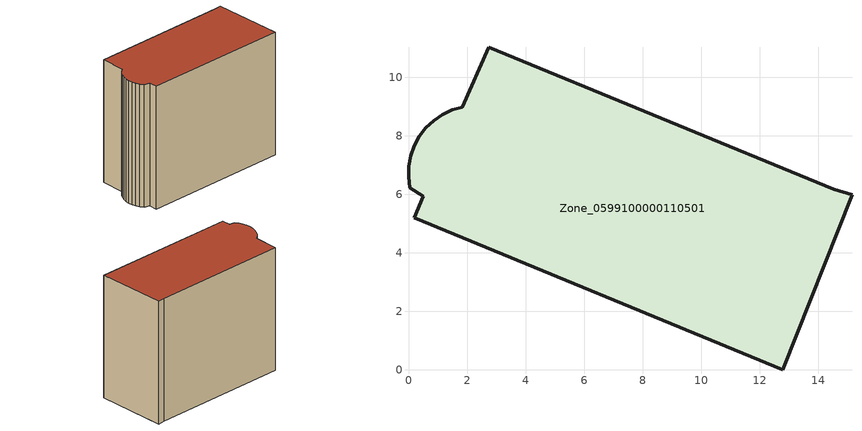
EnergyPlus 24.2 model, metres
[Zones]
Zone_0599100000110501
 floor ground (C_G): 0.51,5.93 0.05,6.23 0,6.59 0.01,6.96 0.07,7.32 0.2,7.66 0.37,7.98 0.59,8.27 0.86,8.52 1.16,8.72 1.49,8.88 1.84,8.97 2.75,11.03 14.53,6.17 15.15,5.98 12.78,0 0.2,5.2 z0
 wall outside (C_F): 14.53,6.17 2.75,11.03 1.84,8.97 1.49,8.88 1.16,8.72 0.86,8.52 0.59,8.27 0.37,7.98 0.2,7.66 0.07,7.32 0.01,6.96 0,6.59 0.05,6.23 0.51,5.93 0.2,5.2 12.78,0 15.15,5.98 14.53,6.17 z0:11.46
 roof outside (C_R): 12.78,0 15.15,5.98 14.53,6.17 2.75,11.03 1.84,8.97 1.49,8.88 1.16,8.72 0.86,8.52 0.59,8.27 0.37,7.98 0.2,7.66 0.07,7.32 0.01,6.96 0,6.59 0.05,6.23 0.51,5.93 0.2,5.2 z11.46
[BUILDING]
Pand.0599100000110501: North Axis=0; Terrain=City; Loads Convergence Tolerance Value=0.04; Temperature Convergence Tolerance Value=0.4; Solar Distribution=FullExterior; Maximum Number of Warmup Days=25; Minimum Number of Warmup Days=1
[Site:Location]
Rotterdam.The.Hague.AP_ZH_NLD Design_Conditions: Latitude=51.96; Longitude=4.45; Time Zone=1; Elevation=-4.5
[SITE:GROUNDTEMPERATURE:BUILDINGSURFACE]
18, 18, 18, 18, 18, 18, 18, 18, 18, 18, 18, 18
[MATERIAL] Thermal Absorptance=0.9; Solar Absorptance=0.7; Visible Absorptance=0.7
Name | Roughness | Thickness | Conductivity | Density | Specific Heat
G.TI.1946 | MediumSmooth | 0.15 | 1 | 540 | 1210
F.TI.1946 | Rough | 0.3 | 0.857143 | 1920 | 840
R.TI.1946 | MediumRough | 0.2 | 0.1 | 1500 | 1000
[CONSTRUCTION]
C_G: G.TI.1946
C_F: F.TI.1946
C_R: R.TI.1946
[ZONE]
Zone_0599100000110501: Type=1; Multiplier=1; Ceiling Height=Autocalculate; Volume=Autocalculate; Floor Area=autocalculate; Part of Total Floor Area=Yes
[ZONEINFILTRATION:DESIGNFLOWRATE]
Infil_Zone_0599100000110501: Zone or ZoneList or Space or SpaceList=Zone_0599100000110501; Schedule=AlwaysOn; Design Flow Rate Calculation Method=Flow/Area; Flow Rate per Floor Area=0.003; Constant Term Coefficient=1; Temperature Term Coefficient=0; Velocity Term Coefficient=0; Velocity Squared Term Coefficient=0
[HVACTEMPLATE:ZONE:IDEALLOADSAIRSYSTEM]
Zone_0599100000110501: Maximum Heating Supply Air Temperature=50; Minimum Cooling Supply Air Temperature=13; Maximum Heating Supply Air Humidity Ratio=0.0156; Minimum Cooling Supply Air Humidity Ratio=0.0077; Heating Limit=NoLimit; Cooling Limit=NoLimit; Dehumidification Control Type=ConstantSensibleHeatRatio; Cooling Sensible Heat Ratio=0.7; Dehumidification Setpoint=60; Humidification Control Type=None; Humidification Setpoint=30; Outdoor Air Method=None; Outdoor Air Flow Rate per Person=0.00944; Outdoor Air Flow Rate per Zone Floor Area=0; Outdoor Air Flow Rate per Zone=0; Demand Controlled Ventilation Type=None; Outdoor Air Economizer Type=NoEconomizer; Heat Recovery Type=None; Sensible Heat Recovery Effectiveness=0.7; Latent Heat Recovery Effectiveness=0.65
[ZONECONTROL:THERMOSTAT]
ThermostatControl_Zone_0599100000110501: Zone or ZoneList=Zone_0599100000110501; Control Type Schedule=DualSetpointControlType; Control 1=Thermostat_Zone_0599100000110501; Temperature Difference Between Cutout And Setpoint=0
[THERMOSTATSETPOINT:DUALSETPOINT]
Thermostat_Zone_0599100000110501: Heating Setpoint Temperature Schedule=HeatingSetpoint_Zone_0599100000110501; Cooling Setpoint Temperature Schedule=CoolingSetpoint_Zone_0599100000110501
[SCHEDULE:COMPACT]
HeatingSetpoint_Zone_0599100000110501: Through: 12/31, For: AllDays, Until: 24:00, 21
CoolingSetpoint_Zone_0599100000110501: Through: 12/31, For: AllDays, Until: 24:00, 24
DualSetpointControlType: Through: 12/31, For: AllDays, Until: 24:00, 4
AlwaysOn: Through: 12/31, For: AllDays, Until: 24:00, 1
